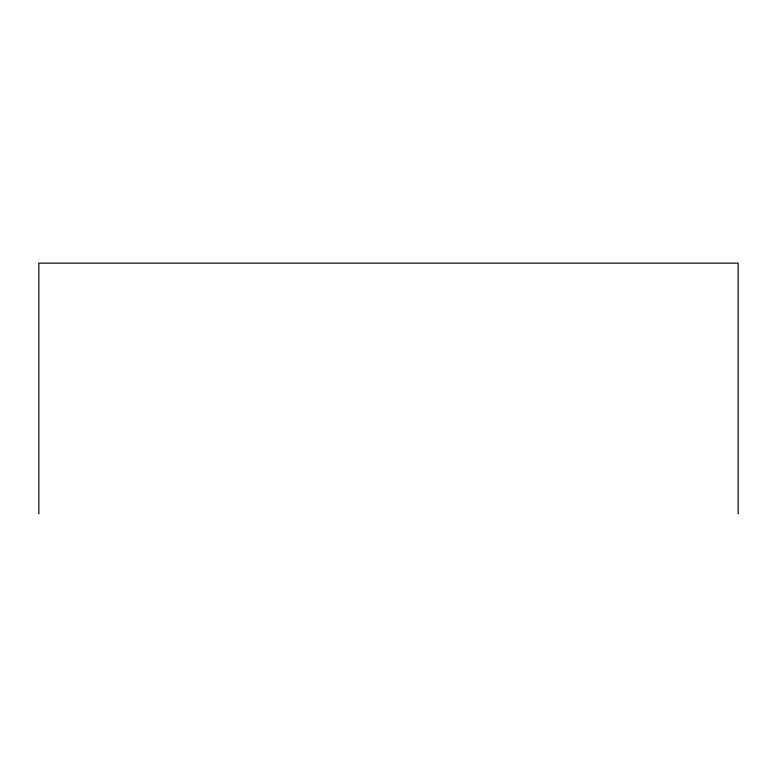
<?xml version="1.0" encoding="UTF-8"?>
<svg xmlns="http://www.w3.org/2000/svg" width="777" height="777" viewBox="0 0 777 777"><rect width="100%" height="100%" fill="white"/><g stroke="black" fill="none" stroke-linecap="round" stroke-linejoin="round"><path stroke-width="1.17" d="M738.15 513.85L738.15 263.15L38.85 263.15L38.85 513.85"/></g></svg>
